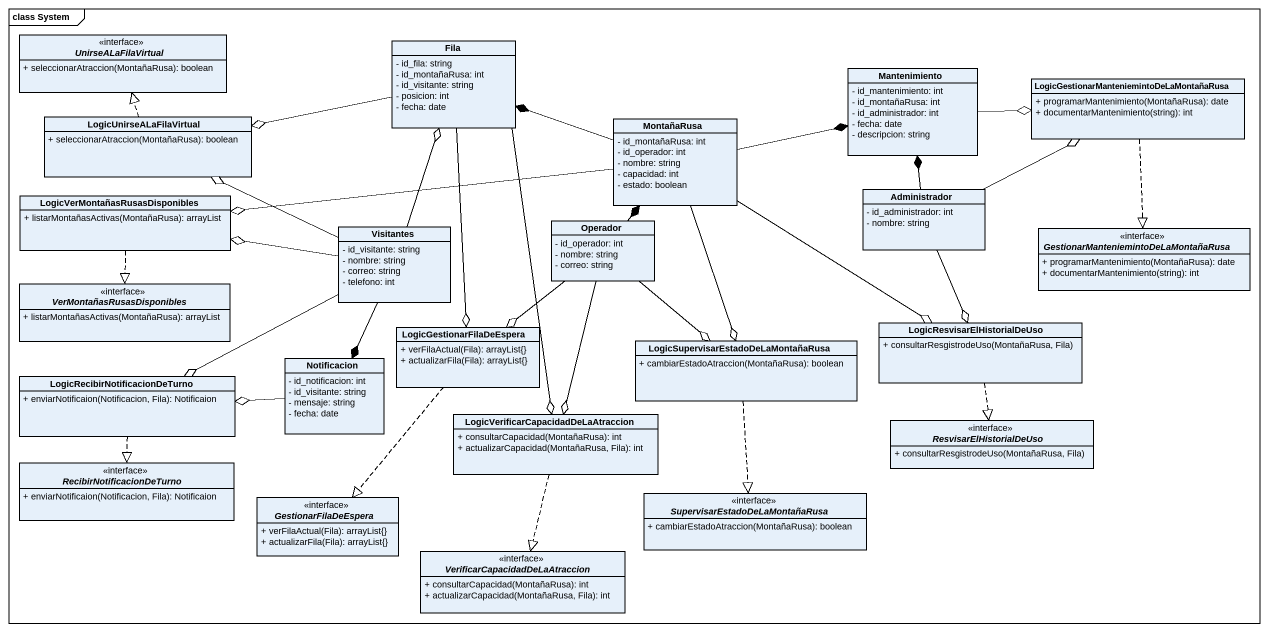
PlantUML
@startuml
mainframe class System
hide circle
hide empty members
skinparam classAttributeIconSize 0
interface UnirseALaFilaVirtual {
  + seleccionarAtraccion(MontañaRusa): boolean
}
class Fila {
  - id_fila: string
  - id_montañaRusa: int
  - id_visitante: string
  - posicion: int
  - fecha: date
}
class Mantenimiento {
  - id_mantenimiento: int
  - id_montañaRusa: int
  - id_administrador: int
  - fecha: date
  - descripcion: string
}
class "LogicGestionarManteniemintoDeLaMontañaRusa" as LogicGestionarManteniemintoD {
  + programarMantenimiento(MontañaRusa): date
  + documentarMantenimiento(string): int
}
class LogicUnirseALaFilaVirtual {
  + seleccionarAtraccion(MontañaRusa): boolean
}
class MontañaRusa {
  - id_montañaRusa: int
  - id_operador: int
  - nombre: string
  - capacidad: int
  - estado: boolean
}
class "LogicVerMontañasRusasDisponibles" as LogicVerMontañasRusasDisponi {
  + listarMontañasActivas(MontañaRusa): arrayList
}
class Administrador {
  - id_administrador: int
  - nombre: string
}
class Visitantes {
  - id_visitante: string
  - nombre: string
  - correo: string
  - telefono: int
}
class Operador {
  - id_operador: int
  - nombre: string
  - correo: string
}
interface "GestionarManteniemintoDeLaMontañaRusa" as GestionarManteniemintoDeLaMo {
  + programarMantenimiento(MontañaRusa): date
  + documentarMantenimiento(string): int
}
interface VerMontañasRusasDisponibles <<interface>> {
  + listarMontañasActivas(MontañaRusa): arrayList
}
class "LogicResvisarElHistorialDeUso" as LogicResvisarElHistorialDeUs {
  + consultarResgistrodeUso(MontañaRusa, Fila)
}
class Notificacion {
  - id_notificacion: int
  - id_visitante: string
  - mensaje: string
  - fecha: date
}
class LogicGestionarFilaDeEspera {
  + verFilaActual(Fila): arrayList{}
  + actualizarFila(Fila): arrayList{}
}
class "LogicSupervisarEstadoDeLaMontañaRusa" as LogicSupervisarEstadoDeLaMon {
  + cambiarEstadoAtraccion(MontañaRusa): boolean
}
class "LogicRecibirNotificacionDeTurno" as LogicRecibirNotificacionDeTu {
  + enviarNotificaion(Notificacion, Fila): Notificaion
}
class "LogicVerificarCapacidadDeLaAtraccion" as LogicVerificarCapacidadDeLaA {
  + consultarCapacidad(MontañaRusa): int
  + actualizarCapacidad(MontañaRusa, Fila): int
}
interface ResvisarElHistorialDeUso {
  + consultarResgistrodeUso(MontañaRusa, Fila)
}
interface RecibirNotificacionDeTurno {
  + enviarNotificaion(Notificacion, Fila): Notificaion
}
interface GestionarFilaDeEspera {
  + verFilaActual(Fila): arrayList{}
  + actualizarFila(Fila): arrayList{}
}
interface "SupervisarEstadoDeLaMontañaRusa" as SupervisarEstadoDeLaMontañaR {
  + cambiarEstadoAtraccion(MontañaRusa): boolean
}
interface "VerificarCapacidadDeLaAtraccion" as VerificarCapacidadDeLaAtracc {
  + consultarCapacidad(MontañaRusa): int
  + actualizarCapacidad(MontañaRusa, Fila): int
}
Fila -left-o LogicUnirseALaFilaVirtual
Fila --o LogicGestionarFilaDeEspera
Fila --o LogicVerificarCapacidadDeLaA
Mantenimiento -right-o LogicGestionarManteniemintoD
LogicGestionarManteniemintoD ..|> GestionarManteniemintoDeLaMo
LogicUnirseALaFilaVirtual .up.|> UnirseALaFilaVirtual
MontañaRusa -left-* Fila
MontañaRusa -right-* Mantenimiento
MontañaRusa -left-o LogicVerMontañasRusasDisponi
MontañaRusa --o LogicResvisarElHistorialDeUs
MontañaRusa --o LogicSupervisarEstadoDeLaMon
LogicVerMontañasRusasDisponi ..|> VerMontañasRusasDisponibles
Administrador -up-* Mantenimiento
Administrador -right-o LogicGestionarManteniemintoD
Administrador --o LogicResvisarElHistorialDeUs
Visitantes -up-o Fila
Visitantes -left-o LogicUnirseALaFilaVirtual
Visitantes -left-o LogicVerMontañasRusasDisponi
Visitantes --* Notificacion
Visitantes -left-o LogicRecibirNotificacionDeTu
Operador -up-* MontañaRusa
Operador --o LogicGestionarFilaDeEspera
Operador --o LogicSupervisarEstadoDeLaMon
Operador --o LogicVerificarCapacidadDeLaA
LogicResvisarElHistorialDeUs ..|> ResvisarElHistorialDeUso
Notificacion -left-o LogicRecibirNotificacionDeTu
LogicGestionarFilaDeEspera ..|> GestionarFilaDeEspera
LogicSupervisarEstadoDeLaMon ..|> SupervisarEstadoDeLaMontañaR
LogicRecibirNotificacionDeTu ..|> RecibirNotificacionDeTurno
LogicVerificarCapacidadDeLaA ..|> VerificarCapacidadDeLaAtracc
@enduml
